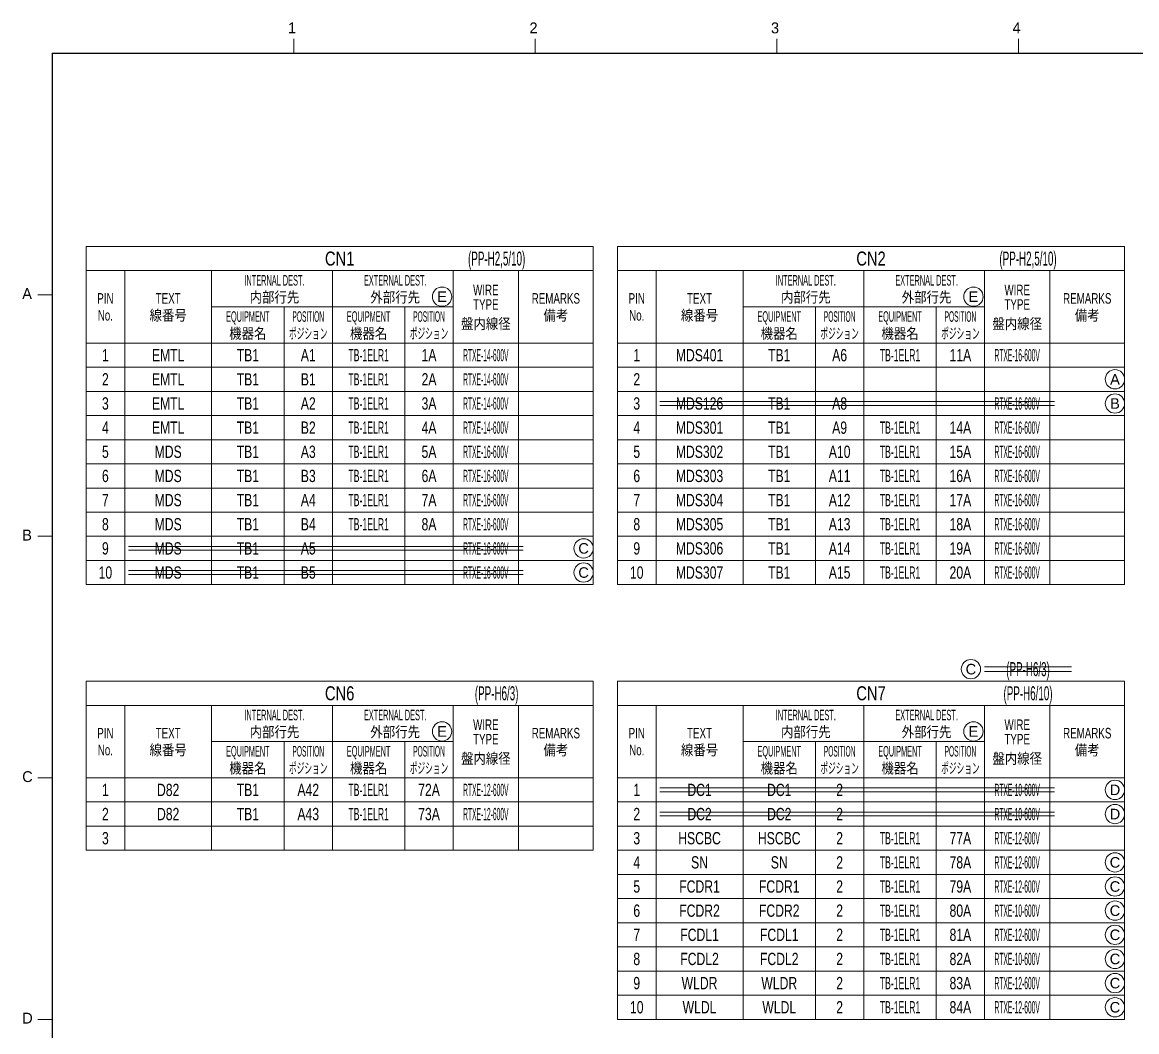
# Model space of a CAD drawing. Header units: millimetres. Extents: x 7 to 587, y 2 to 418.
# Drawn here: x 26.8 to 257.5, y 207.4 to 416.4 of the extents above; entities that cross this region are included whole.
import ezdxf
from ezdxf.enums import TextEntityAlignment as Align

# ---------------------------------------------------------------- set-up
doc = ezdxf.new("R2010")
doc.units = ezdxf.units.MM
for name, color, linetype in [('GR1_02', 7, 'Continuous'), ('GR1_04', 7, 'Continuous'), ('GR1_05', 7, 'Continuous'), ('図面枠C7M', 7, 'Continuous')]:
    doc.layers.add(name, color=color, linetype=linetype)
doc.styles.add('HG丸ｺﾞｼｯｸM-PRO', font='')
doc.styles.get('HG丸ｺﾞｼｯｸM-PRO').set_extended_font_data('HG丸ｺﾞｼｯｸM-PRO')

# ---------------------------------------------------------------- blocks, each defined once
blk = doc.blocks.new('BLKF023')
at = {"layer": '図面枠C7M', "color": 4, "linetype": 'Continuous', "lineweight": 13}
for p, q in [((83, 413), (83, 410)), ((133, 413), (133, 410)), ((183, 413), (183, 410)), ((233, 413), (233, 410)), ((30, 360), (33, 360)), ((30, 310), (33, 310)), ((30, 260), (33, 260)), ((30, 210), (33, 210))]:
    blk.add_line(p, q, dxfattribs=at)
at = {"layer": '図面枠C7M', "color": 2, "linetype": 'Continuous', "lineweight": 25}
for q in [(587, 410), (33, 10)]:
    blk.add_line((33, 410), q, dxfattribs=at)
at = {"layer": '図面枠C7M', "color": 4, "linetype": 'Continuous', "lineweight": 13, "style": 'HG丸ｺﾞｼｯｸM-PRO'}
for s, width, p in [('1', 1.003994, (81.79, 413.45)), ('2', 1.003994, (131.79, 413.45)), ('3', 1.003994, (181.79, 413.45)), ('4', 1.003994, (231.79, 413.45)), ('A', 1.002405, (26.79, 358.45)), ('B', 1.004704, (26.79, 308.45)), ('D', 1.002334, (26.79, 208.45))]:
    blk.add_text(s, height=2.25, dxfattribs=dict(at, width=width)).set_placement(p, align=Align.BOTTOM_LEFT)
at = {"layer": '図面枠C7M', "color": 3, "linetype": 'Continuous', "lineweight": 35, "style": 'HG丸ｺﾞｼｯｸM-PRO', "width": 1.001214}
blk.add_text('C', height=2.25, dxfattribs=at).set_placement((26.79, 258.45), align=Align.BOTTOM_LEFT)
blk = doc.blocks.new('BLKF032')
at = {"layer": 'GR1_05', "color": 4, "linetype": 'Continuous', "lineweight": 13}
blk.add_circle((253, 342.5), 2, dxfattribs=at)
at = {"layer": 'GR1_05', "color": 4, "linetype": 'Continuous', "lineweight": 13, "style": 'HG丸ｺﾞｼｯｸM-PRO', "width": 1.042301}
blk.add_text('A', height=2.18, dxfattribs=at).set_placement((253, 342.5), align=Align.MIDDLE_CENTER)
blk = doc.blocks.new('BLKF033')
at = {"layer": 'GR1_05', "color": 4, "linetype": 'Continuous', "lineweight": 13}
blk.add_circle((253, 337.5), 2, dxfattribs=at)
at = {"layer": 'GR1_05', "color": 4, "linetype": 'Continuous', "lineweight": 13, "style": 'HG丸ｺﾞｼｯｸM-PRO', "width": 1.04272}
blk.add_text('B', height=2.18, dxfattribs=at).set_placement((253, 337.5), align=Align.MIDDLE_CENTER)
blk = doc.blocks.new('BLKF038')
at = {"layer": 'GR1_05', "color": 4, "linetype": 'Continuous', "lineweight": 13}
blk.add_circle((143, 307.5), 2, dxfattribs=at)
at = {"layer": 'GR1_05', "color": 4, "linetype": 'Continuous', "lineweight": 13, "style": 'HG丸ｺﾞｼｯｸM-PRO', "width": 1.042931}
blk.add_text('C', height=2.18, dxfattribs=at).set_placement((143, 307.5), align=Align.MIDDLE_CENTER)
blk = doc.blocks.new('BLKF039')
at = {"layer": 'GR1_05', "color": 4, "linetype": 'Continuous', "lineweight": 13}
blk.add_circle((143, 302.5), 2, dxfattribs=at)
at = {"layer": 'GR1_05', "color": 4, "linetype": 'Continuous', "lineweight": 13, "style": 'HG丸ｺﾞｼｯｸM-PRO', "width": 1.042931}
blk.add_text('C', height=2.18, dxfattribs=at).set_placement((143, 302.5), align=Align.MIDDLE_CENTER)
blk = doc.blocks.new('BLKF051')
at = {"layer": 'GR1_02', "color": 4, "linetype": 'Continuous', "lineweight": 13}
for p, q in [((40, 370), (145, 370)), ((40, 370), (40, 300)), ((145, 370), (145, 300)), ((40, 365), (145, 365)), ((48, 365), (48, 300)), ((66, 365), (66, 300)), ((91, 365), (91, 300)), ((116, 365), (116, 300)), ((129.51, 365), (129.51, 300)), ((116, 357.5), (66, 357.5)), ((81, 357.5), (81, 300)), ((106, 357.5), (106, 300)), ((40, 350), (145, 350)), ((40, 345), (145, 345)), ((40, 340), (145, 340)), ((40, 335), (145, 335)), ((40, 330), (145, 330)), ((40, 325), (145, 325)), ((40, 320), (145, 320)), ((40, 315), (145, 315)), ((40, 310), (145, 310)), ((40, 305), (145, 305)), ((40, 300), (145, 300))]:
    blk.add_line(p, q, dxfattribs=at)
blk = doc.blocks.new('BLKF040')
at = {"layer": 'GR1_02', "color": 4, "linetype": 'Continuous', "lineweight": 13}
blk.add_blockref('BLKF051', (0, 0), dxfattribs=at)
at = {"layer": 'GR1_02', "color": 3, "linetype": 'Continuous', "lineweight": 35, "style": 'HG丸ｺﾞｼｯｸM-PRO'}
for s, height, width, p in [('CN1', 2.909, 0.78274, (92.5, 367.5)), ('INTERNAL DEST.', 2.1818, 0.522164, (79, 363)), ('EXTERNAL DEST.', 2.1818, 0.522353, (104, 363)), ('PIN', 2.182, 0.692358, (44, 359.25)), ('TEXT', 2.182, 0.694137, (57, 359.25)), ('内部行先', 2.182, 0.863284, (79, 359.5)), ('外部行先', 2.182, 0.863284, (104, 359.5)), ('WIRE', 2.182, 0.692288, (122.76, 361)), ('REMARKS', 2.182, 0.692634, (137.26, 359.25)), ('TYPE', 2.182, 0.69254, (122.76, 358)), ('No.', 2.182, 0.69162, (44, 355.75)), ('線番号', 2.182, 0.863284, (57, 355.75)), ('EQUIPMENT', 2.182, 0.415451, (73.5, 355.5)), ('POSITION', 2.182, 0.375403, (86, 355.5)), ('EQUIPMENT', 2.182, 0.415451, (98.5, 355.5)), ('POSITION', 2.182, 0.375403, (111, 355.5)), ('盤内線径', 2.182, 0.863284, (122.76, 354)), ('備考', 2.182, 0.863284, (137.26, 355.75)), ('機器名', 2.182, 0.863284, (73.5, 352)), ('ポジション', 2.182, 0.521228, (86, 352)), ('機器名', 2.182, 0.863284, (98.5, 352)), ('ポジション', 2.182, 0.521228, (111, 352)), ('1', 2.55, 0.740651, (44, 347.5)), ('2', 2.55, 0.740651, (44, 342.5)), ('3', 2.55, 0.740651, (44, 337.5)), ('4', 2.55, 0.740651, (44, 332.5)), ('5', 2.55, 0.740651, (44, 327.5)), ('6', 2.55, 0.740651, (44, 322.5)), ('7', 2.55, 0.740651, (44, 317.5)), ('8', 2.55, 0.740651, (44, 312.5)), ('9', 2.55, 0.740651, (44, 307.5)), ('10', 2.545, 0.740651, (44, 302.5))]:
    blk.add_text(s, height=height, dxfattribs=dict(at, width=width)).set_placement(p, align=Align.MIDDLE_CENTER)
blk = doc.blocks.new('BLKF052')
at = {"layer": 'GR1_05', "color": 4, "linetype": 'Continuous', "lineweight": 13}
blk.add_circle((113.7, 359.61), 2, dxfattribs=at)
at = {"layer": 'GR1_05', "color": 4, "linetype": 'Continuous', "lineweight": 13, "style": 'HG丸ｺﾞｼｯｸM-PRO', "width": 1.04259}
blk.add_text('E', height=2.18, dxfattribs=at).set_placement((113.7, 359.61), align=Align.MIDDLE_CENTER)
blk = doc.blocks.new('BLKF064')
at = {"layer": 'GR1_02', "color": 4, "linetype": 'Continuous', "lineweight": 13}
for p, q in [((150, 370), (255, 370)), ((150, 370), (150, 300)), ((255, 370), (255, 300)), ((150, 365), (255, 365)), ((158, 365), (158, 300)), ((176, 365), (176, 300)), ((201, 365), (201, 300)), ((226, 365), (226, 300)), ((239.51, 365), (239.51, 300)), ((226, 357.5), (176, 357.5)), ((191, 357.5), (191, 300)), ((216, 357.5), (216, 300)), ((150, 350), (255, 350)), ((150, 345), (255, 345)), ((150, 340), (255, 340)), ((150, 335), (255, 335)), ((150, 330), (255, 330)), ((150, 325), (255, 325)), ((150, 320), (255, 320)), ((150, 315), (255, 315)), ((150, 310), (255, 310)), ((150, 305), (255, 305)), ((150, 300), (255, 300))]:
    blk.add_line(p, q, dxfattribs=at)
blk = doc.blocks.new('BLKF053')
at = {"layer": 'GR1_02', "color": 4, "linetype": 'Continuous', "lineweight": 13}
blk.add_blockref('BLKF064', (0, 0), dxfattribs=at)
at = {"layer": 'GR1_02', "color": 3, "linetype": 'Continuous', "lineweight": 35, "style": 'HG丸ｺﾞｼｯｸM-PRO'}
for s, height, width, p in [('CN2', 2.909, 0.78274, (202.5, 367.5)), ('INTERNAL DEST.', 2.1818, 0.522164, (189, 363)), ('EXTERNAL DEST.', 2.1818, 0.522353, (214, 363)), ('PIN', 2.182, 0.692358, (154, 359.25)), ('TEXT', 2.182, 0.694137, (167, 359.25)), ('内部行先', 2.182, 0.863284, (189, 359.5)), ('外部行先', 2.182, 0.863284, (214, 359.5)), ('WIRE', 2.182, 0.692288, (232.76, 361)), ('REMARKS', 2.182, 0.692634, (247.26, 359.25)), ('TYPE', 2.182, 0.69254, (232.76, 358)), ('No.', 2.182, 0.69162, (154, 355.75)), ('線番号', 2.182, 0.863284, (167, 355.75)), ('EQUIPMENT', 2.182, 0.415451, (183.5, 355.5)), ('POSITION', 2.182, 0.375403, (196, 355.5)), ('EQUIPMENT', 2.182, 0.415451, (208.5, 355.5)), ('POSITION', 2.182, 0.375403, (221, 355.5)), ('盤内線径', 2.182, 0.863284, (232.76, 354)), ('備考', 2.182, 0.863284, (247.26, 355.75)), ('機器名', 2.182, 0.863284, (183.5, 352)), ('ポジション', 2.182, 0.521228, (196, 352)), ('機器名', 2.182, 0.863284, (208.5, 352)), ('ポジション', 2.182, 0.521228, (221, 352)), ('1', 2.55, 0.740651, (154, 347.5)), ('2', 2.55, 0.740651, (154, 342.5)), ('3', 2.55, 0.740651, (154, 337.5)), ('4', 2.55, 0.740651, (154, 332.5)), ('5', 2.55, 0.740651, (154, 327.5)), ('6', 2.55, 0.740651, (154, 322.5)), ('7', 2.55, 0.740651, (154, 317.5)), ('8', 2.55, 0.740651, (154, 312.5)), ('9', 2.55, 0.740651, (154, 307.5)), ('10', 2.545, 0.740651, (154, 302.5))]:
    blk.add_text(s, height=height, dxfattribs=dict(at, width=width)).set_placement(p, align=Align.MIDDLE_CENTER)
blk = doc.blocks.new('BLKF065')
at = {"layer": 'GR1_05', "color": 4, "linetype": 'Continuous', "lineweight": 13}
blk.add_circle((223.7, 359.61), 2, dxfattribs=at)
at = {"layer": 'GR1_05', "color": 4, "linetype": 'Continuous', "lineweight": 13, "style": 'HG丸ｺﾞｼｯｸM-PRO', "width": 1.04259}
blk.add_text('E', height=2.18, dxfattribs=at).set_placement((223.7, 359.61), align=Align.MIDDLE_CENTER)
blk = doc.blocks.new('BLKF156')
at = {"layer": 'GR1_02', "color": 4, "linetype": 'Continuous', "lineweight": 13}
for p, q in [((40, 280), (145, 280)), ((40, 280), (40, 245)), ((145, 280), (145, 245)), ((40, 275), (145, 275)), ((48, 275), (48, 245)), ((66, 275), (66, 245)), ((91, 275), (91, 245)), ((116, 275), (116, 245)), ((129.51, 275), (129.51, 245)), ((116, 267.5), (66, 267.5)), ((81, 267.5), (81, 245)), ((106, 267.5), (106, 245)), ((40, 260), (145, 260)), ((40, 255), (145, 255)), ((40, 250), (145, 250)), ((40, 245), (145, 245))]:
    blk.add_line(p, q, dxfattribs=at)
blk = doc.blocks.new('BLKF152')
at = {"layer": 'GR1_02', "color": 4, "linetype": 'Continuous', "lineweight": 13}
blk.add_blockref('BLKF156', (0, 0), dxfattribs=at)
at = {"layer": 'GR1_02', "color": 3, "linetype": 'Continuous', "lineweight": 35, "style": 'HG丸ｺﾞｼｯｸM-PRO'}
for s, height, width, p in [('CN6', 2.909, 0.78274, (92.5, 277.5)), ('INTERNAL DEST.', 2.1818, 0.522164, (79, 273)), ('EXTERNAL DEST.', 2.1818, 0.522353, (104, 273)), ('PIN', 2.182, 0.692358, (44, 269.25)), ('TEXT', 2.182, 0.694137, (57, 269.25)), ('内部行先', 2.182, 0.863284, (79, 269.5)), ('外部行先', 2.182, 0.863284, (104, 269.5)), ('WIRE', 2.182, 0.692288, (122.76, 271)), ('REMARKS', 2.182, 0.692634, (137.26, 269.25)), ('TYPE', 2.182, 0.69254, (122.76, 268)), ('No.', 2.182, 0.69162, (44, 265.75)), ('線番号', 2.182, 0.863284, (57, 265.75)), ('EQUIPMENT', 2.182, 0.415451, (73.5, 265.5)), ('POSITION', 2.182, 0.375403, (86, 265.5)), ('EQUIPMENT', 2.182, 0.415451, (98.5, 265.5)), ('POSITION', 2.182, 0.375403, (111, 265.5)), ('盤内線径', 2.182, 0.863284, (122.76, 264)), ('備考', 2.182, 0.863284, (137.26, 265.75)), ('機器名', 2.182, 0.863284, (73.5, 262)), ('ポジション', 2.182, 0.521228, (86, 262)), ('機器名', 2.182, 0.863284, (98.5, 262)), ('ポジション', 2.182, 0.521228, (111, 262)), ('1', 2.55, 0.740651, (44, 257.5)), ('2', 2.55, 0.740651, (44, 252.5)), ('3', 2.55, 0.740651, (44, 247.5))]:
    blk.add_text(s, height=height, dxfattribs=dict(at, width=width)).set_placement(p, align=Align.MIDDLE_CENTER)
blk = doc.blocks.new('BLKF157')
at = {"layer": 'GR1_05', "color": 4, "linetype": 'Continuous', "lineweight": 13}
blk.add_circle((113.7, 269.61), 2, dxfattribs=at)
at = {"layer": 'GR1_05', "color": 4, "linetype": 'Continuous', "lineweight": 13, "style": 'HG丸ｺﾞｼｯｸM-PRO', "width": 1.04259}
blk.add_text('E', height=2.18, dxfattribs=at).set_placement((113.7, 269.61), align=Align.MIDDLE_CENTER)
blk = doc.blocks.new('BLKF158')
at = {"layer": 'GR1_05', "color": 4, "linetype": 'Continuous', "lineweight": 13}
blk.add_circle((253, 242.5), 2, dxfattribs=at)
at = {"layer": 'GR1_05', "color": 4, "linetype": 'Continuous', "lineweight": 13, "style": 'HG丸ｺﾞｼｯｸM-PRO', "width": 1.042931}
blk.add_text('C', height=2.18, dxfattribs=at).set_placement((253, 242.5), align=Align.MIDDLE_CENTER)
blk = doc.blocks.new('BLKF159')
at = {"layer": 'GR1_05', "color": 4, "linetype": 'Continuous', "lineweight": 13}
blk.add_circle((253, 237.5), 2, dxfattribs=at)
at = {"layer": 'GR1_05', "color": 4, "linetype": 'Continuous', "lineweight": 13, "style": 'HG丸ｺﾞｼｯｸM-PRO', "width": 1.042931}
blk.add_text('C', height=2.18, dxfattribs=at).set_placement((253, 237.5), align=Align.MIDDLE_CENTER)
blk = doc.blocks.new('BLKF160')
at = {"layer": 'GR1_05', "color": 4, "linetype": 'Continuous', "lineweight": 13}
blk.add_circle((253, 232.5), 2, dxfattribs=at)
at = {"layer": 'GR1_05', "color": 4, "linetype": 'Continuous', "lineweight": 13, "style": 'HG丸ｺﾞｼｯｸM-PRO', "width": 1.042931}
blk.add_text('C', height=2.18, dxfattribs=at).set_placement((253, 232.5), align=Align.MIDDLE_CENTER)
blk = doc.blocks.new('BLKF161')
at = {"layer": 'GR1_05', "color": 4, "linetype": 'Continuous', "lineweight": 13}
blk.add_circle((253, 227.5), 2, dxfattribs=at)
at = {"layer": 'GR1_05', "color": 4, "linetype": 'Continuous', "lineweight": 13, "style": 'HG丸ｺﾞｼｯｸM-PRO', "width": 1.042931}
blk.add_text('C', height=2.18, dxfattribs=at).set_placement((253, 227.5), align=Align.MIDDLE_CENTER)
blk = doc.blocks.new('BLKF162')
at = {"layer": 'GR1_05', "color": 4, "linetype": 'Continuous', "lineweight": 13}
blk.add_circle((253, 222.5), 2, dxfattribs=at)
at = {"layer": 'GR1_05', "color": 4, "linetype": 'Continuous', "lineweight": 13, "style": 'HG丸ｺﾞｼｯｸM-PRO', "width": 1.042931}
blk.add_text('C', height=2.18, dxfattribs=at).set_placement((253, 222.5), align=Align.MIDDLE_CENTER)
blk = doc.blocks.new('BLKF163')
at = {"layer": 'GR1_05', "color": 4, "linetype": 'Continuous', "lineweight": 13}
blk.add_circle((253, 217.5), 2, dxfattribs=at)
at = {"layer": 'GR1_05', "color": 4, "linetype": 'Continuous', "lineweight": 13, "style": 'HG丸ｺﾞｼｯｸM-PRO', "width": 1.042931}
blk.add_text('C', height=2.18, dxfattribs=at).set_placement((253, 217.5), align=Align.MIDDLE_CENTER)
blk = doc.blocks.new('BLKF164')
at = {"layer": 'GR1_05', "color": 4, "linetype": 'Continuous', "lineweight": 13}
blk.add_circle((253, 212.5), 2, dxfattribs=at)
at = {"layer": 'GR1_05', "color": 4, "linetype": 'Continuous', "lineweight": 13, "style": 'HG丸ｺﾞｼｯｸM-PRO', "width": 1.042931}
blk.add_text('C', height=2.18, dxfattribs=at).set_placement((253, 212.5), align=Align.MIDDLE_CENTER)
blk = doc.blocks.new('BLKF165')
at = {"layer": 'GR1_05', "color": 4, "linetype": 'Continuous', "lineweight": 13}
blk.add_circle((253, 257.5), 2, dxfattribs=at)
at = {"layer": 'GR1_05', "color": 4, "linetype": 'Continuous', "lineweight": 13, "style": 'HG丸ｺﾞｼｯｸM-PRO', "width": 1.042833}
blk.add_text('D', height=2.18, dxfattribs=at).set_placement((253, 257.5), align=Align.MIDDLE_CENTER)
blk = doc.blocks.new('BLKF166')
at = {"layer": 'GR1_05', "color": 4, "linetype": 'Continuous', "lineweight": 13}
blk.add_circle((253, 252.5), 2, dxfattribs=at)
at = {"layer": 'GR1_05', "color": 4, "linetype": 'Continuous', "lineweight": 13, "style": 'HG丸ｺﾞｼｯｸM-PRO', "width": 1.042833}
blk.add_text('D', height=2.18, dxfattribs=at).set_placement((253, 252.5), align=Align.MIDDLE_CENTER)
blk = doc.blocks.new('BLKF178')
at = {"layer": 'GR1_02', "color": 4, "linetype": 'Continuous', "lineweight": 13}
for p, q in [((150, 280), (255, 280)), ((150, 280), (150, 210)), ((255, 280), (255, 210)), ((150, 275), (255, 275)), ((158, 275), (158, 210)), ((176, 275), (176, 210)), ((201, 275), (201, 210)), ((226, 275), (226, 210)), ((239.51, 275), (239.51, 210)), ((226, 267.5), (176, 267.5)), ((191, 267.5), (191, 210)), ((216, 267.5), (216, 210)), ((150, 260), (255, 260)), ((150, 255), (255, 255)), ((150, 250), (255, 250)), ((150, 245), (255, 245)), ((150, 240), (255, 240)), ((150, 235), (255, 235)), ((150, 230), (255, 230)), ((150, 225), (255, 225)), ((150, 220), (255, 220)), ((150, 215), (255, 215)), ((150, 210), (255, 210))]:
    blk.add_line(p, q, dxfattribs=at)
blk = doc.blocks.new('BLKF167')
at = {"layer": 'GR1_02', "color": 4, "linetype": 'Continuous', "lineweight": 13}
blk.add_blockref('BLKF178', (0, 0), dxfattribs=at)
at = {"layer": 'GR1_02', "color": 3, "linetype": 'Continuous', "lineweight": 35, "style": 'HG丸ｺﾞｼｯｸM-PRO'}
for s, height, width, p in [('CN7', 2.909, 0.78274, (202.5, 277.5)), ('INTERNAL DEST.', 2.1818, 0.522164, (189, 273)), ('EXTERNAL DEST.', 2.1818, 0.522353, (214, 273)), ('PIN', 2.182, 0.692358, (154, 269.25)), ('TEXT', 2.182, 0.694137, (167, 269.25)), ('内部行先', 2.182, 0.863284, (189, 269.5)), ('外部行先', 2.182, 0.863284, (214, 269.5)), ('WIRE', 2.182, 0.692288, (232.76, 271)), ('REMARKS', 2.182, 0.692634, (247.26, 269.25)), ('TYPE', 2.182, 0.69254, (232.76, 268)), ('No.', 2.182, 0.69162, (154, 265.75)), ('線番号', 2.182, 0.863284, (167, 265.75)), ('EQUIPMENT', 2.182, 0.415451, (183.5, 265.5)), ('POSITION', 2.182, 0.375403, (196, 265.5)), ('EQUIPMENT', 2.182, 0.415451, (208.5, 265.5)), ('POSITION', 2.182, 0.375403, (221, 265.5)), ('盤内線径', 2.182, 0.863284, (232.76, 264)), ('備考', 2.182, 0.863284, (247.26, 265.75)), ('機器名', 2.182, 0.863284, (183.5, 262)), ('ポジション', 2.182, 0.521228, (196, 262)), ('機器名', 2.182, 0.863284, (208.5, 262)), ('ポジション', 2.182, 0.521228, (221, 262)), ('1', 2.55, 0.740651, (154, 257.5)), ('2', 2.55, 0.740651, (154, 252.5)), ('3', 2.55, 0.740651, (154, 247.5)), ('4', 2.55, 0.740651, (154, 242.5)), ('5', 2.55, 0.740651, (154, 237.5)), ('6', 2.55, 0.740651, (154, 232.5)), ('7', 2.55, 0.740651, (154, 227.5)), ('8', 2.55, 0.740651, (154, 222.5)), ('9', 2.55, 0.740651, (154, 217.5)), ('10', 2.545, 0.740651, (154, 212.5))]:
    blk.add_text(s, height=height, dxfattribs=dict(at, width=width)).set_placement(p, align=Align.MIDDLE_CENTER)
blk = doc.blocks.new('BLKF179')
at = {"layer": 'GR1_05', "color": 4, "linetype": 'Continuous', "lineweight": 13}
blk.add_circle((223.7, 269.61), 2, dxfattribs=at)
at = {"layer": 'GR1_05', "color": 4, "linetype": 'Continuous', "lineweight": 13, "style": 'HG丸ｺﾞｼｯｸM-PRO', "width": 1.04259}
blk.add_text('E', height=2.18, dxfattribs=at).set_placement((223.7, 269.61), align=Align.MIDDLE_CENTER)
blk = doc.blocks.new('BLKF180')
at = {"layer": 'GR1_05', "color": 4, "linetype": 'Continuous', "lineweight": 13}
blk.add_circle((223.18, 282.5), 2, dxfattribs=at)
at = {"layer": 'GR1_05', "color": 4, "linetype": 'Continuous', "lineweight": 13, "style": 'HG丸ｺﾞｼｯｸM-PRO', "width": 1.042931}
blk.add_text('C', height=2.18, dxfattribs=at).set_placement((223.18, 282.5), align=Align.MIDDLE_CENTER)

msp = doc.modelspace()

# ---------------------------------------------------------------- linework, layer by layer
at = {"layer": 'GR1_05', "color": 4, "linetype": 'Continuous', "lineweight": 13}
for p, q in [((158.8, 337.9), (240.51, 337.9)), ((158.8, 337.1), (240.51, 337.1)), ((48.8, 307.9), (130.51, 307.9)), ((48.8, 307.1), (130.51, 307.1)), ((48.8, 302.9), (130.51, 302.9)), ((48.8, 302.1), (130.51, 302.1)), ((226, 283), (244, 283)), ((226, 282), (244, 282)), ((158.8, 257.9), (240.51, 257.9)), ((158.8, 257.1), (240.51, 257.1)), ((158.8, 252.9), (240.51, 252.9)), ((158.8, 252.1), (240.51, 252.1))]:
    msp.add_line(p, q, dxfattribs=at)

# ---------------------------------------------------------------- block references
at = {"layer": 'GR1_02', "color": 3, "linetype": 'Continuous', "lineweight": 35}
for name in ['BLKF040', 'BLKF053', 'BLKF152', 'BLKF167']:
    msp.add_blockref(name, (0, 0), dxfattribs=at)
at = {"layer": 'GR1_05', "color": 4, "linetype": 'Continuous', "lineweight": 13}
for name in ['BLKF052', 'BLKF065', 'BLKF032', 'BLKF033', 'BLKF038', 'BLKF039', 'BLKF180', 'BLKF157', 'BLKF179', 'BLKF165', 'BLKF166', 'BLKF158', 'BLKF159', 'BLKF160', 'BLKF161', 'BLKF162', 'BLKF163', 'BLKF164']:
    msp.add_blockref(name, (0, 0), dxfattribs=at)
at = {"layer": '図面枠C7M', "color": 4, "linetype": 'Continuous', "lineweight": 13}
msp.add_blockref('BLKF023', (0, 0), dxfattribs=at)

# ---------------------------------------------------------------- texts
at = {"layer": 'GR1_02', "color": 3, "linetype": 'Continuous', "lineweight": 35, "style": 'HG丸ｺﾞｼｯｸM-PRO'}
for s, height, width, p in [('(PP-H2,5/10)', 2.9091, 0.521959, (125, 367.5)), ('(PP-H2,5/10)', 2.9091, 0.521959, (235, 367.5)), ('(PP-H6/3)', 2.909, 0.521815, (125, 277.5)), ('(PP-H6/10)', 2.909, 0.521741, (235, 277.5))]:
    msp.add_text(s, height=height, dxfattribs=dict(at, width=width)).set_placement(p, align=Align.MIDDLE_CENTER)
at = {"layer": 'GR1_04', "color": 3, "linetype": 'Continuous', "lineweight": 35, "style": 'HG丸ｺﾞｼｯｸM-PRO'}
for s, height, width, p in [('EMTL', 2.545, 0.742247, (57, 347.5)), ('TB1', 2.545, 0.7416, (73.5, 347.5)), ('A1', 2.545, 0.741922, (86, 347.5)), ('TB-1ELR1', 2.545, 0.52822, (98.5, 347.5)), ('1A', 2.545, 0.741922, (111, 347.5)), ('RTXE-14-600V', 2.5455, 0.325213, (122.76, 347.5)), ('MDS401', 2.545, 0.740901, (167, 347.5)), ('TB1', 2.545, 0.7416, (183.5, 347.5)), ('A6', 2.545, 0.741922, (196, 347.5)), ('TB-1ELR1', 2.545, 0.52822, (208.5, 347.5)), ('11A', 2.545, 0.741512, (221, 347.5)), ('RTXE-16-600V', 2.5455, 0.325213, (232.76, 347.5)), ('EMTL', 2.545, 0.742247, (57, 342.5)), ('TB1', 2.545, 0.7416, (73.5, 342.5)), ('B1', 2.545, 0.742346, (86, 342.5)), ('TB-1ELR1', 2.545, 0.52822, (98.5, 342.5)), ('2A', 2.545, 0.741922, (111, 342.5)), ('RTXE-14-600V', 2.5455, 0.325213, (122.76, 342.5)), ('EMTL', 2.545, 0.742247, (57, 337.5)), ('TB1', 2.545, 0.7416, (73.5, 337.5)), ('A2', 2.545, 0.741922, (86, 337.5)), ('TB-1ELR1', 2.545, 0.52822, (98.5, 337.5)), ('3A', 2.545, 0.741922, (111, 337.5)), ('RTXE-14-600V', 2.5455, 0.325213, (122.76, 337.5)), ('EMTL', 2.545, 0.742247, (57, 332.5)), ('TB1', 2.545, 0.7416, (73.5, 332.5)), ('B2', 2.545, 0.742346, (86, 332.5)), ('TB-1ELR1', 2.545, 0.52822, (98.5, 332.5)), ('4A', 2.545, 0.741922, (111, 332.5)), ('RTXE-14-600V', 2.5455, 0.325213, (122.76, 332.5)), ('MDS301', 2.545, 0.740901, (167, 332.5)), ('TB1', 2.545, 0.7416, (183.5, 332.5)), ('A9', 2.545, 0.741922, (196, 332.5)), ('TB-1ELR1', 2.545, 0.52822, (208.5, 332.5)), ('14A', 2.545, 0.741512, (221, 332.5)), ('RTXE-16-600V', 2.5455, 0.325213, (232.76, 332.5)), ('MDS', 2.545, 0.741128, (57, 327.5)), ('TB1', 2.545, 0.7416, (73.5, 327.5)), ('A3', 2.545, 0.741922, (86, 327.5)), ('TB-1ELR1', 2.545, 0.52822, (98.5, 327.5)), ('5A', 2.545, 0.741922, (111, 327.5)), ('RTXE-16-600V', 2.5455, 0.325213, (122.76, 327.5)), ('MDS302', 2.545, 0.740901, (167, 327.5)), ('TB1', 2.545, 0.7416, (183.5, 327.5)), ('A10', 2.545, 0.741512, (196, 327.5)), ('TB-1ELR1', 2.545, 0.52822, (208.5, 327.5)), ('15A', 2.545, 0.741512, (221, 327.5)), ('RTXE-16-600V', 2.5455, 0.325213, (232.76, 327.5)), ('MDS', 2.545, 0.741128, (57, 322.5)), ('TB1', 2.545, 0.7416, (73.5, 322.5)), ('B3', 2.545, 0.742346, (86, 322.5)), ('TB-1ELR1', 2.545, 0.52822, (98.5, 322.5)), ('6A', 2.545, 0.741922, (111, 322.5)), ('RTXE-16-600V', 2.5455, 0.325213, (122.76, 322.5)), ('MDS303', 2.545, 0.740901, (167, 322.5)), ('TB1', 2.545, 0.7416, (183.5, 322.5)), ('A11', 2.545, 0.741512, (196, 322.5)), ('TB-1ELR1', 2.545, 0.52822, (208.5, 322.5)), ('16A', 2.545, 0.741512, (221, 322.5)), ('RTXE-16-600V', 2.5455, 0.325213, (232.76, 322.5)), ('MDS', 2.545, 0.741128, (57, 317.5)), ('TB1', 2.545, 0.7416, (73.5, 317.5)), ('A4', 2.545, 0.741922, (86, 317.5)), ('TB-1ELR1', 2.545, 0.52822, (98.5, 317.5)), ('7A', 2.545, 0.741922, (111, 317.5)), ('RTXE-16-600V', 2.5455, 0.325213, (122.76, 317.5)), ('MDS304', 2.545, 0.740901, (167, 317.5)), ('TB1', 2.545, 0.7416, (183.5, 317.5)), ('A12', 2.545, 0.741512, (196, 317.5)), ('TB-1ELR1', 2.545, 0.52822, (208.5, 317.5)), ('17A', 2.545, 0.741512, (221, 317.5)), ('RTXE-16-600V', 2.5455, 0.325213, (232.76, 317.5)), ('MDS', 2.545, 0.741128, (57, 312.5)), ('TB1', 2.545, 0.7416, (73.5, 312.5)), ('B4', 2.545, 0.742346, (86, 312.5)), ('TB-1ELR1', 2.545, 0.52822, (98.5, 312.5)), ('8A', 2.545, 0.741922, (111, 312.5)), ('RTXE-16-600V', 2.5455, 0.325213, (122.76, 312.5)), ('MDS305', 2.545, 0.740901, (167, 312.5)), ('TB1', 2.545, 0.7416, (183.5, 312.5)), ('A13', 2.545, 0.741512, (196, 312.5)), ('TB-1ELR1', 2.545, 0.52822, (208.5, 312.5)), ('18A', 2.545, 0.741512, (221, 312.5)), ('RTXE-16-600V', 2.5455, 0.325213, (232.76, 312.5)), ('MDS306', 2.545, 0.740901, (167, 307.5)), ('TB1', 2.545, 0.7416, (183.5, 307.5)), ('A14', 2.545, 0.741512, (196, 307.5)), ('TB-1ELR1', 2.545, 0.52822, (208.5, 307.5)), ('19A', 2.545, 0.741512, (221, 307.5)), ('RTXE-16-600V', 2.5455, 0.325213, (232.76, 307.5)), ('MDS307', 2.545, 0.740901, (167, 302.5)), ('TB1', 2.545, 0.7416, (183.5, 302.5)), ('A15', 2.545, 0.741512, (196, 302.5)), ('TB-1ELR1', 2.545, 0.52822, (208.5, 302.5)), ('20A', 2.545, 0.741512, (221, 302.5)), ('RTXE-16-600V', 2.5455, 0.325213, (232.76, 302.5)), ('D82', 2.545, 0.740104, (57, 257.5)), ('TB1', 2.545, 0.7416, (73.5, 257.5)), ('A42', 2.545, 0.741512, (86, 257.5)), ('TB-1ELR1', 2.545, 0.52822, (98.5, 257.5)), ('72A', 2.545, 0.741512, (111, 257.5)), ('RTXE-12-600V', 2.5455, 0.325213, (122.76, 257.5)), ('D82', 2.545, 0.740104, (57, 252.5)), ('TB1', 2.545, 0.7416, (73.5, 252.5)), ('A43', 2.545, 0.741512, (86, 252.5)), ('TB-1ELR1', 2.545, 0.52822, (98.5, 252.5)), ('73A', 2.545, 0.741512, (111, 252.5)), ('RTXE-12-600V', 2.5455, 0.325213, (122.76, 252.5)), ('HSCBC', 2.545, 0.741717, (167, 247.5)), ('HSCBC', 2.545, 0.741717, (183.5, 247.5)), ('2', 2.55, 0.740651, (196, 247.5)), ('TB-1ELR1', 2.545, 0.52822, (208.5, 247.5)), ('77A', 2.545, 0.741512, (221, 247.5)), ('RTXE-12-600V', 2.5455, 0.325213, (232.76, 247.5)), ('SN', 2.545, 0.741849, (167, 242.5)), ('SN', 2.545, 0.741849, (183.5, 242.5)), ('2', 2.55, 0.740651, (196, 242.5)), ('TB-1ELR1', 2.545, 0.52822, (208.5, 242.5)), ('78A', 2.545, 0.741512, (221, 242.5)), ('RTXE-12-600V', 2.5455, 0.325213, (232.76, 242.5)), ('FCDR1', 2.545, 0.740576, (167, 237.5)), ('FCDR1', 2.545, 0.740576, (183.5, 237.5)), ('2', 2.55, 0.740651, (196, 237.5)), ('TB-1ELR1', 2.545, 0.52822, (208.5, 237.5)), ('79A', 2.545, 0.741512, (221, 237.5)), ('RTXE-12-600V', 2.5455, 0.325213, (232.76, 237.5)), ('FCDR2', 2.545, 0.740576, (167, 232.5)), ('FCDR2', 2.545, 0.740576, (183.5, 232.5)), ('2', 2.55, 0.740651, (196, 232.5)), ('TB-1ELR1', 2.545, 0.52822, (208.5, 232.5)), ('80A', 2.545, 0.741512, (221, 232.5)), ('RTXE-10-600V', 2.5455, 0.325213, (232.76, 232.5)), ('FCDL1', 2.545, 0.740609, (167, 227.5)), ('FCDL1', 2.545, 0.740609, (183.5, 227.5)), ('2', 2.55, 0.740651, (196, 227.5)), ('TB-1ELR1', 2.545, 0.52822, (208.5, 227.5)), ('81A', 2.545, 0.741512, (221, 227.5)), ('RTXE-12-600V', 2.5455, 0.325213, (232.76, 227.5)), ('FCDL2', 2.545, 0.740609, (167, 222.5)), ('FCDL2', 2.545, 0.740609, (183.5, 222.5)), ('2', 2.55, 0.740651, (196, 222.5)), ('82A', 2.545, 0.741512, (221, 222.5)), ('RTXE-10-600V', 2.5455, 0.325213, (232.76, 222.5)), ('TB-1ELR1', 2.545, 0.52822, (208.5, 222.5)), ('WLDR', 2.545, 0.741373, (167, 217.5)), ('WLDR', 2.545, 0.741373, (183.5, 217.5)), ('2', 2.55, 0.740651, (196, 217.5)), ('TB-1ELR1', 2.545, 0.52822, (208.5, 217.5)), ('83A', 2.545, 0.741512, (221, 217.5)), ('RTXE-12-600V', 2.5455, 0.325213, (232.76, 217.5)), ('WLDL', 2.545, 0.741433, (167, 212.5)), ('WLDL', 2.545, 0.741433, (183.5, 212.5)), ('2', 2.55, 0.740651, (196, 212.5)), ('TB-1ELR1', 2.545, 0.52822, (208.5, 212.5)), ('84A', 2.545, 0.741512, (221, 212.5)), ('RTXE-12-600V', 2.5455, 0.325213, (232.76, 212.5))]:
    msp.add_text(s, height=height, dxfattribs=dict(at, width=width)).set_placement(p, align=Align.MIDDLE_CENTER)
at = {"layer": 'GR1_05', "color": 3, "linetype": 'Continuous', "lineweight": 35, "style": 'HG丸ｺﾞｼｯｸM-PRO'}
for s, height, width, p in [('MDS126', 2.545, 0.740901, (167, 337.5)), ('TB1', 2.545, 0.7416, (183.5, 337.5)), ('A8', 2.545, 0.741922, (196, 337.5)), ('RTXE-16-600V', 2.5455, 0.325213, (232.76, 337.5)), ('MDS', 2.545, 0.741128, (57, 307.5)), ('TB1', 2.545, 0.7416, (73.5, 307.5)), ('A5', 2.545, 0.741922, (86, 307.5)), ('RTXE-16-600V', 2.5455, 0.325213, (122.76, 307.5)), ('MDS', 2.545, 0.741128, (57, 302.5)), ('TB1', 2.545, 0.7416, (73.5, 302.5)), ('B5', 2.545, 0.742346, (86, 302.5)), ('RTXE-16-600V', 2.5455, 0.325213, (122.76, 302.5)), ('(PP-H6/3)', 2.909, 0.521815, (235, 282.5)), ('DC1', 2.545, 0.740056, (167, 257.5)), ('DC1', 2.545, 0.740056, (183.5, 257.5)), ('2', 2.55, 0.740651, (196, 257.5)), ('RTXE-10-600V', 2.5455, 0.325213, (232.76, 257.5)), ('DC2', 2.545, 0.740056, (167, 252.5)), ('DC2', 2.545, 0.740056, (183.5, 252.5)), ('2', 2.55, 0.740651, (196, 252.5)), ('RTXE-10-600V', 2.5455, 0.325213, (232.76, 252.5))]:
    msp.add_text(s, height=height, dxfattribs=dict(at, width=width)).set_placement(p, align=Align.MIDDLE_CENTER)

doc.saveas('drawing.dxf')
